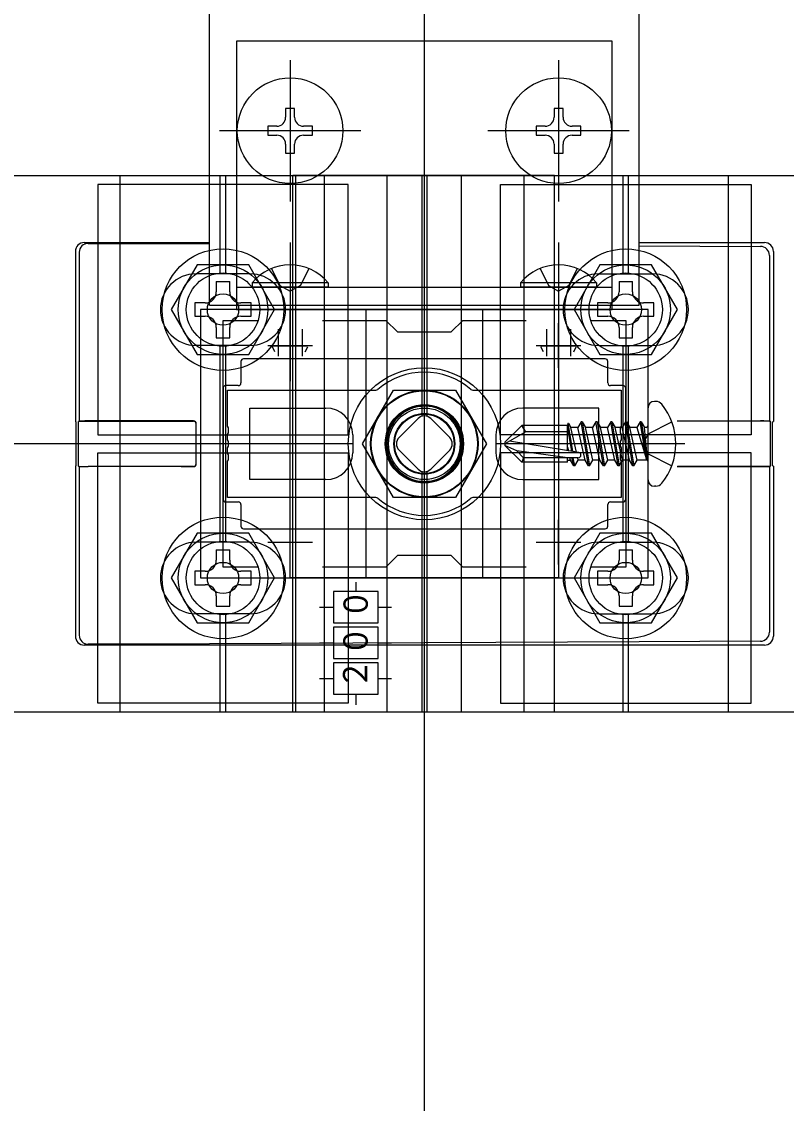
# Model space of a CAD drawing. Units: millimetres, scale not verified. Extents: x -875 to 875, y -1300 to 1292.
# Drawn here: x -211.2 to -125.8, y -1080.3 to -959.4 of the extents above; entities that cross this region are included whole.
import ezdxf
from ezdxf.enums import TextEntityAlignment as Align

# ---------------------------------------------------------------- set-up
doc = ezdxf.new("R2010")
doc.units = ezdxf.units.MM
doc.header["$LTSCALE"] = 8
for name, color, linetype in [('0-2_YKK_11', 7, 'Continuous'), ('0-4_YKK_12', 2, 'Continuous'), ('0-5_YKK_13', 4, 'Continuous'), ('0-7_YKK_D', 6, 'Continuous'), ('0-9_YSS_K', 3, 'Continuous')]:
    doc.layers.add(name, color=color, linetype=linetype)
doc.styles.add('ＭＳ ゴシック', font='')
doc.styles.get('ＭＳ ゴシック').set_extended_font_data('MS Gothic')

msp = doc.modelspace()

# ---------------------------------------------------------------- linework, layer by layer
at = {"layer": '0-2_YKK_11'}
for p, q in [((-181.227, -998.1), (-181.227, -993.1)), ((-151.227, -998.1), (-151.227, -993.1)), ((-183.727, -995.6), (-178.727, -995.6)), ((-153.727, -995.6), (-148.727, -995.6)), ((-181.227, -1020.1), (-181.227, -1015.1)), ((-151.227, -1020.1), (-151.227, -1015.1)), ((-183.727, -1017.6), (-178.727, -1017.6)), ((-153.727, -1017.6), (-148.727, -1017.6))]:
    msp.add_line(p, q, dxfattribs=at)
msp.add_lwpolyline([(-191.227, -1021.6), (-141.227, -1021.6), (-141.227, -991.6), (-191.227, -991.6)], close=True, dxfattribs=at)
for points in [[(-184.86, -1020.4), (-188.727, -1020.4), (-188.727, -992.8), (-184.86, -992.8)], [(-177.594, -992.8), (-170.527, -992.8), (-169.227, -994.1), (-163.227, -994.1), (-161.927, -992.8), (-154.86, -992.8)], [(-147.594, -992.8), (-143.727, -992.8), (-143.727, -1020.4), (-147.594, -1020.4)], [(-154.86, -1020.4), (-161.927, -1020.4), (-163.227, -1019.1), (-169.227, -1019.1), (-170.527, -1020.4), (-177.594, -1020.4)]]:
    msp.add_lwpolyline(points, dxfattribs=at)
at = {"layer": '0-4_YKK_12'}
for p, q in [((-190.227, -991.1), (-190.227, -637.1)), ((-142.227, -991.1), (-142.227, -637.1)), ((-190.227, -991.1), (-142.227, -991.1))]:
    msp.add_line(p, q, dxfattribs=at)
msp.add_circle((-166.227, -1006.6), 6, dxfattribs=at)
at = {"layer": '0-5_YKK_13'}
for p, q in [((-181.227, -963.7), (-181.227, -979.5)), ((-151.227, -963.7), (-151.227, -979.5)), ((-173.327, -971.6), (-189.127, -971.6)), ((-182.727, -971.1), (-183.727, -971.1)), ((-143.327, -971.6), (-159.127, -971.6)), ((-152.727, -971.1), (-153.727, -971.1)), ((-200.227, -1036.6), (-200.227, -976.6)), ((-189.027, -987.6), (-189.027, -976.6)), ((-188.427, -987.6), (-188.427, -976.6)), ((-180.587, -976.6), (-180.935, -976.6)), ((-151.697, -976.6), (-180.587, -976.6)), ((-177.377, -1036.6), (-177.377, -976.6)), ((-170.377, -1036.6), (-170.377, -976.6)), ((-166.527, -976.6), (-166.527, -1003.525)), ((-165.927, -1003.525), (-165.927, -976.6)), ((-162.077, -1036.6), (-162.077, -976.6)), ((-155.077, -1036.6), (-155.077, -976.6)), ((-151.697, -1036.6), (-151.697, -976.6)), ((-144.027, -987.6), (-144.027, -976.6)), ((-143.427, -987.6), (-143.427, -976.6)), ((-132.227, -1036.6), (-132.227, -976.6)), ((-204.227, -984.1), (-190.227, -984.1)), ((-203.78, -984.191), (-190.227, -984.253)), ((-181.227, -984.1), (-181.227, -999.6)), ((-151.227, -984.1), (-151.227, -999.6)), ((-142.227, -984.1), (-128.226, -984.1)), ((-205.227, -985.1), (-205.227, -1004.1)), ((-204.785, -985.191), (-204.785, -1004.064)), ((-142.227, -984.472), (-128.664, -984.534)), ((-127.227, -985.094), (-127.227, -1004.1)), ((-127.669, -985.533), (-127.669, -1004.064)), ((-185.727, -987.6), (-191.727, -987.6)), ((-146.727, -987.6), (-140.727, -987.6)), ((-189.477, -988.45), (-189.477, -989.6)), ((-189.477, -988.45), (-187.977, -988.45)), ((-187.977, -989.6), (-187.977, -988.45)), ((-187.227, -989.1), (-145.227, -989.1)), ((-176.977, -989.1), (-185.477, -989.1)), ((-176.977, -988.591), (-176.977, -989.1)), ((-146.977, -989.1), (-155.477, -989.1)), ((-146.977, -988.591), (-146.977, -989.1)), ((-144.477, -988.45), (-144.477, -989.6)), ((-144.477, -988.45), (-142.977, -988.45)), ((-142.977, -989.6), (-142.977, -988.45)), ((-191.877, -990.85), (-191.877, -992.35)), ((-190.727, -990.85), (-191.877, -990.85)), ((-185.577, -990.85), (-186.727, -990.85)), ((-185.577, -992.35), (-185.577, -990.85)), ((-146.877, -990.85), (-146.877, -992.35)), ((-145.727, -990.85), (-146.877, -990.85)), ((-140.577, -990.85), (-141.727, -990.85)), ((-140.577, -992.35), (-140.577, -990.85)), ((-191.877, -992.35), (-190.727, -992.35)), ((-186.727, -992.35), (-185.577, -992.35)), ((-146.877, -992.35), (-145.727, -992.35)), ((-141.727, -992.35), (-140.577, -992.35)), ((-189.477, -993.6), (-189.477, -994.75)), ((-182.573, -993.799), (-182.573, -996.795)), ((-179.881, -993.799), (-179.881, -996.795)), ((-152.573, -993.799), (-152.573, -996.795)), ((-149.881, -993.799), (-149.881, -996.795)), ((-144.477, -993.6), (-144.477, -994.75)), ((-185.727, -995.6), (-191.727, -995.6)), ((-189.027, -1017.6), (-189.027, -995.6)), ((-188.427, -1017.6), (-188.427, -995.6)), ((-182.922, -996.311), (-183.195, -995.764)), ((-179.276, -995.7), (-183.178, -995.7)), ((-179.533, -996.311), (-179.259, -995.764)), ((-152.922, -996.311), (-153.195, -995.764)), ((-149.276, -995.7), (-153.178, -995.7)), ((-149.533, -996.311), (-149.259, -995.764)), ((-146.727, -995.6), (-140.727, -995.6)), ((-144.027, -1017.6), (-144.027, -995.6)), ((-143.427, -1017.6), (-143.427, -995.6)), ((-186.727, -997.4), (-186.727, -999.8)), ((-146.027, -997.1), (-186.427, -997.1)), ((-180.072, -997.1), (-182.382, -997.1)), ((-150.072, -997.1), (-152.382, -997.1)), ((-145.727, -999.8), (-145.727, -997.4)), ((-188.727, -1000.4), (-188.727, -1012.8)), ((-187.027, -1000.1), (-188.427, -1000.1)), ((-144.027, -1000.1), (-145.427, -1000.1)), ((-143.727, -1012.8), (-143.727, -1000.4)), ((-140.365, -1001.865), (-140.527, -1001.865)), ((-141.227, -1010.635), (-141.227, -1002.565)), ((-205.122, -1004.135), (-205.227, -1004.1)), ((-205.122, -1009.065), (-205.122, -1004.135)), ((-204.785, -1004.064), (-204.89, -1004.099)), ((-204.89, -1009.101), (-204.89, -1004.099)), ((-191.727, -1008.835), (-191.727, -1004.365)), ((-191.71, -1008.852), (-191.71, -1004.348)), ((-169.056, -1005.893), (-166.934, -1003.772)), ((-165.52, -1003.772), (-163.399, -1005.893)), ((-157.227, -1006.425), (-155.352, -1004.55)), ((-150.227, -1004.55), (-155.352, -1004.55)), ((-150.203, -1004.289), (-150.227, -1004.55)), ((-150.227, -1007.362), (-150.227, -1004.55)), ((-150.227, -1004.851), (-149.797, -1007.432)), ((-150.203, -1004.289), (-149.676, -1007.451)), ((-150.203, -1004.289), (-150.203, -1004.289)), ((-150.203, -1004.289), (-150.137, -1004.289)), ((-150.137, -1004.289), (-149.856, -1004.776)), ((-149.236, -1007.523), (-149.856, -1004.776)), ((-149.074, -1004.776), (-149.856, -1004.776)), ((-148.7, -1004.128), (-149.074, -1004.776)), ((-148.25, -1008.424), (-149.074, -1004.776)), ((-148.582, -1004.128), (-148.7, -1004.128)), ((-147.876, -1009.072), (-148.7, -1004.128)), ((-148.582, -1004.128), (-148.208, -1004.776)), ((-148.582, -1004.128), (-147.758, -1009.072)), ((-147.426, -1004.776), (-148.208, -1004.776)), ((-147.384, -1008.424), (-148.208, -1004.776)), ((-147.052, -1004.128), (-147.426, -1004.776)), ((-146.602, -1008.424), (-147.426, -1004.776)), ((-146.934, -1004.128), (-147.052, -1004.128)), ((-146.228, -1009.072), (-147.052, -1004.128)), ((-146.934, -1004.128), (-146.56, -1004.776)), ((-146.934, -1004.128), (-146.11, -1009.072)), ((-145.778, -1004.776), (-146.56, -1004.776)), ((-145.737, -1008.424), (-146.56, -1004.776)), ((-145.404, -1004.128), (-145.778, -1004.776)), ((-144.954, -1008.424), (-145.778, -1004.776)), ((-145.286, -1004.128), (-145.404, -1004.128)), ((-144.58, -1009.072), (-145.404, -1004.128)), ((-145.286, -1004.128), (-144.913, -1004.776)), ((-145.286, -1004.128), (-144.462, -1009.072)), ((-144.13, -1004.776), (-144.913, -1004.776)), ((-144.089, -1008.424), (-144.913, -1004.776)), ((-143.306, -1008.424), (-144.13, -1004.776)), ((-143.638, -1004.128), (-143.756, -1004.128)), ((-143.638, -1004.128), (-142.815, -1009.072)), ((-143.638, -1004.128), (-143.265, -1004.776)), ((-142.482, -1004.776), (-143.265, -1004.776)), ((-142.441, -1008.424), (-143.265, -1004.776)), ((-142.482, -1004.776), (-141.402, -1008.366)), ((-141.402, -1008.366), (-142.108, -1004.128)), ((-141.991, -1004.128), (-142.108, -1004.128)), ((-141.991, -1004.128), (-141.284, -1008.366)), ((-141.991, -1004.128), (-141.617, -1004.776)), ((-141.284, -1008.366), (-141.617, -1004.776)), ((-141.427, -1004.776), (-141.617, -1004.776)), ((-141.227, -1005.475), (-138.57, -1004.15)), ((-137.963, -1004.048), (-128.668, -1004.048)), ((-127.565, -1004.099), (-137.954, -1004.072)), ((-127.669, -1004.064), (-127.565, -1004.099)), ((-127.565, -1009.101), (-127.565, -1004.099)), ((-127.332, -1004.135), (-127.227, -1004.1)), ((-127.332, -1009.065), (-127.332, -1004.135)), ((-174.227, -1005.6), (-174.227, -1007.6)), ((-158.227, -1005.6), (-158.227, -1007.6)), ((-154.889, -1005.25), (-157.227, -1006.6)), ((-141.227, -1005.475), (-141.825, -1006.6)), ((-137.127, -1006.6), (-158.229, -1006.6)), ((-157.227, -1006.425), (-157.227, -1006.775)), ((-157.227, -1006.775), (-155.352, -1008.65)), ((-155.902, -1007.393), (-157.227, -1006.775)), ((-148.975, -1007.565), (-156.726, -1006.311)), ((-150.227, -1006.964), (-150.134, -1007.377)), ((-141.227, -1007.725), (-141.825, -1006.6)), ((-166.934, -1009.428), (-169.056, -1007.307)), ((-163.399, -1007.307), (-165.52, -1009.428)), ((-150.227, -1008.15), (-155.902, -1007.393)), ((-155.145, -1008.15), (-155.352, -1008.65)), ((-150.227, -1008.65), (-150.227, -1008.15)), ((-150.227, -1008.424), (-149.898, -1008.424)), ((-149.898, -1008.424), (-149.959, -1008.15)), ((-149.524, -1009.072), (-149.898, -1008.424)), ((-149.524, -1009.072), (-149.732, -1008.15)), ((-149.406, -1009.072), (-149.614, -1008.15)), ((-149.406, -1009.072), (-149.032, -1008.424)), ((-149.032, -1008.424), (-149.094, -1008.15)), ((-148.25, -1008.424), (-149.032, -1008.424)), ((-147.876, -1009.072), (-148.25, -1008.424)), ((-147.758, -1009.072), (-147.384, -1008.424)), ((-146.602, -1008.424), (-147.384, -1008.424)), ((-146.228, -1009.072), (-146.602, -1008.424)), ((-146.11, -1009.072), (-145.737, -1008.424)), ((-144.954, -1008.424), (-145.737, -1008.424)), ((-144.58, -1009.072), (-144.954, -1008.424)), ((-144.462, -1009.072), (-144.089, -1008.424)), ((-143.306, -1008.424), (-144.089, -1008.424)), ((-142.932, -1009.072), (-143.306, -1008.424)), ((-142.815, -1009.072), (-142.441, -1008.424)), ((-141.427, -1008.424), (-142.441, -1008.424)), ((-141.284, -1008.366), (-141.402, -1008.366)), ((-141.227, -1007.725), (-138.57, -1009.05)), ((-205.227, -1009.1), (-205.122, -1009.065)), ((-205.227, -1009.1), (-205.227, -1028.1)), ((-204.785, -1009.136), (-204.89, -1009.101)), ((-204.785, -1009.136), (-204.785, -1028.009)), ((-166.527, -1009.675), (-166.527, -1036.6)), ((-165.927, -1036.6), (-165.927, -1009.675)), ((-150.227, -1008.65), (-155.352, -1008.65)), ((-149.406, -1009.072), (-149.524, -1009.072)), ((-147.758, -1009.072), (-147.876, -1009.072)), ((-146.11, -1009.072), (-146.228, -1009.072)), ((-144.462, -1009.072), (-144.58, -1009.072)), ((-142.815, -1009.072), (-142.932, -1009.072)), ((-137.963, -1009.152), (-128.668, -1009.152)), ((-127.565, -1009.101), (-137.954, -1009.128)), ((-127.669, -1009.136), (-127.565, -1009.101)), ((-127.669, -1009.136), (-127.669, -1027.667)), ((-127.227, -1009.1), (-127.332, -1009.065)), ((-127.227, -1009.1), (-127.227, -1028.106)), ((-140.365, -1011.335), (-140.527, -1011.335)), ((-188.427, -1013.1), (-187.027, -1013.1)), ((-145.427, -1013.1), (-144.027, -1013.1)), ((-186.727, -1013.4), (-186.727, -1015.8)), ((-145.727, -1015.8), (-145.727, -1013.4)), ((-186.427, -1016.1), (-146.027, -1016.1)), ((-185.727, -1017.6), (-191.727, -1017.6)), ((-146.727, -1017.6), (-140.727, -1017.6)), ((-189.477, -1018.45), (-189.477, -1019.6)), ((-189.477, -1018.45), (-187.977, -1018.45)), ((-187.977, -1019.6), (-187.977, -1018.45)), ((-144.477, -1018.45), (-144.477, -1019.6)), ((-144.477, -1018.45), (-142.977, -1018.45)), ((-142.977, -1019.6), (-142.977, -1018.45)), ((-191.877, -1020.85), (-191.877, -1022.35)), ((-190.727, -1020.85), (-191.877, -1020.85)), ((-185.577, -1020.85), (-186.727, -1020.85)), ((-185.577, -1022.35), (-185.577, -1020.85)), ((-146.877, -1020.85), (-146.877, -1022.35)), ((-145.727, -1020.85), (-146.877, -1020.85)), ((-140.577, -1020.85), (-141.727, -1020.85)), ((-140.577, -1022.35), (-140.577, -1020.85)), ((-191.877, -1022.35), (-190.727, -1022.35)), ((-186.727, -1022.35), (-185.577, -1022.35)), ((-173.877, -1022.065), (-173.877, -1023.1)), ((-146.877, -1022.35), (-145.727, -1022.35)), ((-141.727, -1022.35), (-140.577, -1022.35)), ((-189.477, -1023.6), (-189.477, -1024.75)), ((-144.477, -1023.6), (-144.477, -1024.75)), ((-177.937, -1024.85), (-176.377, -1024.85)), ((-171.377, -1024.85), (-169.902, -1024.85)), ((-185.727, -1025.6), (-191.727, -1025.6)), ((-189.027, -1036.6), (-189.027, -1025.6)), ((-188.427, -1036.6), (-188.427, -1025.6)), ((-146.727, -1025.6), (-140.727, -1025.6)), ((-144.027, -1036.6), (-144.027, -1025.6)), ((-143.427, -1036.6), (-143.427, -1025.6)), ((-190.227, -1028.947), (-203.78, -1029.009)), ((-177.937, -1028.85), (-176.377, -1028.85)), ((-171.377, -1028.85), (-169.902, -1028.85)), ((-190.227, -1029.1), (-204.227, -1029.1)), ((-177.937, -1032.85), (-176.377, -1032.85)), ((-171.377, -1032.85), (-169.902, -1032.85)), ((-173.877, -1034.6), (-173.877, -1035.771))]:
    msp.add_line(p, q, dxfattribs=at)
for points in [[(-145.227, -961.6), (-187.227, -961.6), (-187.227, -991.6), (-145.227, -991.6)], [(-264.927, -976.6), (-67.527, -976.6), (-67.527, -1036.6), (-264.927, -1036.6)], [(-202.727, -1005.6), (-174.727, -1005.6), (-174.727, -977.6), (-202.727, -977.6)], [(-157.727, -977.6), (-129.727, -977.6), (-129.727, -1005.6), (-157.727, -1005.6)], [(-191.614, -986.6), (-194.501, -991.6), (-191.614, -996.6), (-185.84, -996.6), (-182.954, -991.6), (-185.84, -986.6)], [(-146.614, -986.6), (-149.501, -991.6), (-146.614, -996.6), (-140.84, -996.6), (-137.954, -991.6), (-140.84, -986.6)], [(-181.227, -991.6), (-151.227, -991.6), (-151.227, -1021.6), (-181.227, -1021.6)], [(-159.727, -1021.6), (-172.727, -1021.6), (-172.727, -991.6), (-159.727, -991.6)], [(-169.691, -1012.6), (-173.155, -1006.6), (-169.691, -1000.6), (-162.763, -1000.6), (-159.299, -1006.6), (-162.763, -1012.6)], [(-202.727, -1007.6), (-174.727, -1007.6), (-174.727, -1035.6), (-202.727, -1035.6)], [(-157.727, -1035.6), (-129.727, -1035.6), (-129.727, -1007.6), (-157.727, -1007.6)], [(-191.614, -1016.6), (-194.501, -1021.6), (-191.614, -1026.6), (-185.84, -1026.6), (-182.954, -1021.6), (-185.84, -1016.6)], [(-146.614, -1016.6), (-149.501, -1021.6), (-146.614, -1026.6), (-140.84, -1026.6), (-137.954, -1021.6), (-140.84, -1016.6)], [(-171.377, -1026.6), (-171.377, -1023.1), (-176.377, -1023.1), (-176.377, -1026.6)], [(-171.377, -1030.6), (-171.377, -1027.1), (-176.377, -1027.1), (-176.377, -1030.6)], [(-171.377, -1034.6), (-171.377, -1031.1), (-176.377, -1031.1), (-176.377, -1034.6)]]:
    msp.add_lwpolyline(points, close=True, dxfattribs=at)
for points in [[(-180.727, -970.1), (-180.727, -969.1), (-181.727, -969.1), (-181.727, -970.1)], [(-150.727, -970.1), (-150.727, -969.1), (-151.727, -969.1), (-151.727, -970.1)], [(-183.727, -971.1), (-183.727, -972.1), (-182.727, -972.1)], [(-179.727, -972.1), (-178.727, -972.1), (-178.727, -971.1), (-179.727, -971.1)], [(-153.727, -971.1), (-153.727, -972.1), (-152.727, -972.1)], [(-149.727, -972.1), (-148.727, -972.1), (-148.727, -971.1), (-149.727, -971.1)], [(-181.727, -973.1), (-181.727, -974.1), (-180.727, -974.1), (-180.727, -973.1)], [(-151.727, -973.1), (-151.727, -974.1), (-150.727, -974.1), (-150.727, -973.1)], [(-180.587, -1036.6), (-180.935, -1036.6), (-180.935, -976.6)], [(-151.697, -1036.6), (-180.587, -1036.6), (-180.587, -976.6)], [(-183.302, -987.004), (-182.372, -988.911), (-181.227, -989.52)], [(-179.152, -987.004), (-180.082, -988.911), (-181.227, -989.52)], [(-153.302, -987.004), (-152.372, -988.911), (-151.227, -989.52)], [(-149.152, -987.004), (-150.082, -988.911), (-151.227, -989.52)], [(-176.977, -988.591), (-185.477, -988.591), (-185.477, -989.1)], [(-146.977, -988.591), (-155.477, -988.591), (-155.477, -989.1)], [(-189.477, -994.75), (-187.977, -994.75), (-187.977, -993.6)], [(-144.477, -994.75), (-142.977, -994.75), (-142.977, -993.6)], [(-188.227, -1000.6), (-171.631, -1000.6), (-171.436, -1000.528)], [(-171.436, -1012.672), (-171.631, -1012.6), (-188.227, -1012.6), (-188.227, -1008.558), (-188.107, -1008.375), (-188.107, -1007.825), (-188.227, -1007.642), (-188.227, -1007.058), (-188.107, -1006.875), (-188.107, -1006.325), (-188.227, -1006.142), (-188.227, -1005.558), (-188.107, -1005.375), (-188.107, -1004.825), (-188.227, -1004.642), (-188.227, -1000.6)], [(-161.019, -1000.528), (-160.823, -1000.6), (-144.227, -1000.6), (-144.227, -1004.642), (-144.347, -1004.825), (-144.347, -1005.375), (-144.227, -1005.558), (-144.227, -1006.142), (-144.347, -1006.325), (-144.347, -1006.875), (-144.227, -1007.058), (-144.227, -1007.642), (-144.347, -1007.825), (-144.347, -1008.375), (-144.227, -1008.558), (-144.227, -1012.6), (-160.823, -1012.6), (-161.019, -1012.672)], [(-177.227, -1010.6), (-185.727, -1010.6), (-185.727, -1002.6), (-177.227, -1002.6)], [(-155.227, -1010.6), (-146.727, -1010.6), (-146.727, -1002.6), (-155.227, -1002.6)], [(-204.89, -1004.099), (-193.415, -1004.069), (-192.028, -1004.066)], [(-192.01, -1004.048), (-193.415, -1004.048), (-203.786, -1004.048)], [(-150.227, -1005.25), (-154.889, -1005.25), (-155.352, -1004.55)], [(-142.932, -1009.072), (-143.756, -1004.128), (-144.13, -1004.776)], [(-141.991, -1004.128), (-142.108, -1004.128), (-142.482, -1004.776)], [(-149.022, -1008.15), (-155.145, -1008.15), (-155.902, -1007.393)], [(-204.89, -1009.101), (-193.415, -1009.131), (-192.028, -1009.134)], [(-192.01, -1009.152), (-193.415, -1009.152), (-203.786, -1009.152)], [(-189.477, -1024.75), (-187.977, -1024.75), (-187.977, -1023.6)], [(-144.477, -1024.75), (-142.977, -1024.75), (-142.977, -1023.6)], [(-128.664, -1028.666), (-142.227, -1028.728), (-190.227, -1028.947)], [(-128.226, -1029.1), (-142.227, -1029.1), (-190.227, -1029.1)]]:
    msp.add_lwpolyline(points, dxfattribs=at)
for centre, radius in [((-181.227, -971.6), 5.9), ((-151.227, -971.6), 5.9), ((-188.727, -991.6), 6.8), ((-143.727, -991.6), 6.8), ((-188.727, -991.6), 5), ((-143.727, -991.6), 5), ((-188.727, -991.6), 4.1), ((-143.727, -991.6), 4.1), ((-188.727, -991.6), 1.75), ((-143.727, -991.6), 1.75), ((-166.227, -1006.6), 8.5), ((-166.227, -1006.6), 8.5), ((-166.227, -1006.6), 5.928), ((-166.227, -1006.6), 4.375), ((-166.227, -1006.6), 4.25), ((-166.227, -1006.6), 4.25), ((-166.131, -1006.6), 4.245), ((-166.227, -1006.6), 4), ((-166.227, -1006.6), 4), ((-166.227, -1006.6), 4), ((-166.227, -1006.6), 3.4), ((-166.227, -1006.6), 3.324), ((-166.227, -1006.6), 3.32), ((-188.727, -1021.6), 6.8), ((-143.727, -1021.6), 6.8), ((-188.727, -1021.6), 5), ((-143.727, -1021.6), 5), ((-188.727, -1021.6), 4.1), ((-143.727, -1021.6), 4.1), ((-188.727, -1021.6), 1.75), ((-143.727, -1021.6), 1.75)]:
    msp.add_circle(centre, radius, dxfattribs=at)
for centre, radius, start, end in [((-182.727, -970.1), 1, 270, 0), ((-179.727, -970.1), 1, 180, 270), ((-152.727, -970.1), 1, 270, 0), ((-149.727, -970.1), 1, 180, 270), ((-182.727, -973.1), 1, 0, 90), ((-179.727, -973.1), 1, 90, 180), ((-152.727, -973.1), 1, 0, 90), ((-149.727, -973.1), 1, 90, 180), ((-204.227, -985.1), 1, 90, 180), ((-203.785, -985.191), 1, 89.7383, 180), ((-128.671, -985.536), 1.002, 0.18156, 89.55613), ((-181.227, -992.131), 5.531, 39.79413, 140.20587), ((-151.227, -992.131), 5.531, 39.79413, 140.20587), ((-191.727, -991.6), 4, 90, 270), ((-185.727, -991.6), 4, 270, 90), ((-146.727, -991.6), 4, 90, 270), ((-140.727, -991.6), 4, 270, 90), ((-190.727, -989.6), 1.25, 270, 0), ((-186.727, -989.6), 1.25, 180, 270), ((-145.727, -989.6), 1.25, 270, 0), ((-141.727, -989.6), 1.25, 180, 270), ((-190.727, -993.6), 1.25, 0, 90), ((-186.727, -993.6), 1.25, 90, 180), ((-145.727, -993.6), 1.25, 0, 90), ((-141.727, -993.6), 1.25, 90, 180), ((-166.227, -1006.6), 8, 49.3793, 130.6207), ((-166.227, -1006.6), 4.25, 89.99999, 270.00001), ((-166.329, -1006.601), 4.25, 273.27666, 87.50585), ((-140.527, -1002.565), 0.7, 90, 180), ((-140.365, -1002.727), 0.862, 39.12355, 90), ((-145.127, -1006.6), 7, 0, 39.12355), ((-177.227, -1005.6), 3, 0.00001, 89.99999), ((-166.227, -1004.479), 1, 45, 135), ((-155.227, -1005.6), 3, 90.00001, 179.99999), ((-141.427, -1004.576), 0.2, 270, 360), ((-168.349, -1006.6), 1, 135, 225), ((-164.106, -1006.6), 1, 315, 45), ((-145.127, -1006.6), 7, 320.87645, 0), ((-177.227, -1007.6), 3, 270.00001, 359.99999), ((-155.227, -1007.6), 3, 180.00001, 269.99999), ((-149.022, -1007.856), 0.294, 270, 0), ((-149.022, -1007.856), 0.294, 0, 80.8071), ((-141.427, -1008.624), 0.2, 0, 90), ((-166.227, -1008.721), 1, 225, 315), ((-140.527, -1010.635), 0.7, 180, 270), ((-140.365, -1010.473), 0.862, 270, 320.87645), ((-166.227, -1006.6), 8, 229.3793, 310.6207), ((-191.727, -1021.6), 4, 90, 270), ((-185.727, -1021.6), 4, 270, 90), ((-146.727, -1021.6), 4, 90, 270), ((-140.727, -1021.6), 4, 270, 90), ((-190.727, -1019.6), 1.25, 270, 0), ((-186.727, -1019.6), 1.25, 180, 270), ((-145.727, -1019.6), 1.25, 270, 0), ((-141.727, -1019.6), 1.25, 180, 270), ((-190.727, -1023.6), 1.25, 0, 90), ((-186.727, -1023.6), 1.25, 90, 180), ((-145.727, -1023.6), 1.25, 0, 90), ((-141.727, -1023.6), 1.25, 90, 180), ((-128.671, -1027.664), 1.002, 270.44387, 359.81844), ((-204.227, -1028.1), 1, 180, 270), ((-203.785, -1028.009), 1, 180, 270.2617)]:
    msp.add_arc(centre, radius, start, end, dxfattribs=at)
for centre, major_axis, ratio, start_param, end_param in [((-128.233, -985.101), (-0.883, -0.487), 0.991424, 2.6412593, 4.2047718), ((-186.427, -997.4), (-0.212, 0.212), 0.999695, 5.4979394, 7.0684312), ((-146.027, -997.4), (0.212, 0.212), 0.999695, 5.4979394, 7.0684312), ((-187.027, -999.8), (0.212, -0.212), 0.999695, 5.4979394, 7.0684312), ((-145.427, -999.8), (-0.212, -0.212), 0.999695, 5.4979394, 7.0684312), ((-188.427, -1000.4), (-0.212, 0.212), 0.999695, 5.4979394, 7.0684312), ((-144.027, -1000.4), (0.212, 0.212), 0.999695, 5.4979394, 7.0684312), ((-203.786, -1004.065), (1, 0), 0.017455, 1.5707963, 3.0892328), ((-192.028, -1004.366), (0.275, 0.123), 0.996125, 5.8635017, 7.4339934), ((-192.01, -1004.348), (-0.212, -0.212), 0.999695, 2.3563468, 3.9268385), ((-128.668, -1004.065), (-1, 0), 0.017455, 3.1939525, 4.712389), ((-203.786, -1009.135), (1, 0), 0.017455, 3.1939525, 4.712389), ((-192.028, -1008.834), (0.275, -0.123), 0.996125, 5.1323772, 6.702869), ((-192.01, -1008.852), (-0.212, 0.212), 0.999695, 2.3563468, 3.9268385), ((-128.668, -1009.135), (-1, 0), 0.017455, 1.5707963, 3.0892328), ((-188.427, -1012.8), (-0.212, -0.212), 0.999695, 5.4979394, 7.0684312), ((-187.027, -1013.4), (0.212, 0.212), 0.999695, 5.4979394, 7.0684312), ((-145.427, -1013.4), (-0.212, 0.212), 0.999695, 5.4979394, 7.0684312), ((-144.027, -1012.8), (0.212, -0.212), 0.999695, 5.4979394, 7.0684312), ((-186.427, -1015.8), (-0.212, -0.212), 0.999695, 5.4979394, 7.0684312), ((-146.027, -1015.8), (0.212, -0.212), 0.999695, 5.4979394, 7.0684312), ((-128.233, -1028.099), (-0.883, 0.487), 0.991424, 2.0784135, 3.641926)]:
    msp.add_ellipse(centre, major_axis=major_axis, ratio=ratio, start_param=start_param, end_param=end_param, dxfattribs=at)
at = {"layer": '0-7_YKK_D'}
msp.add_line((-174.155, -1006.6), (-327.227, -1006.6), dxfattribs=at)
msp.add_line((-174.155, -1006.6), (-327.227, -1006.6), dxfattribs=at)
at = {"layer": '0-9_YSS_K'}
msp.add_line((-166.227, -1259.6), (-166.227, -371.6), dxfattribs=at)

# ---------------------------------------------------------------- texts
at = {"layer": '0-5_YKK_13', "style": 'ＭＳ ゴシック', "width": 0.9}
for s, p in [('０', (-171.737, -1026.18)), ('０', (-171.756, -1030.317)), ('２', (-171.795, -1034.006))]:
    msp.add_text(s, height=2.711, rotation=90, dxfattribs=at).set_placement(p, align=Align.BOTTOM_LEFT)

doc.saveas('drawing.dxf')
